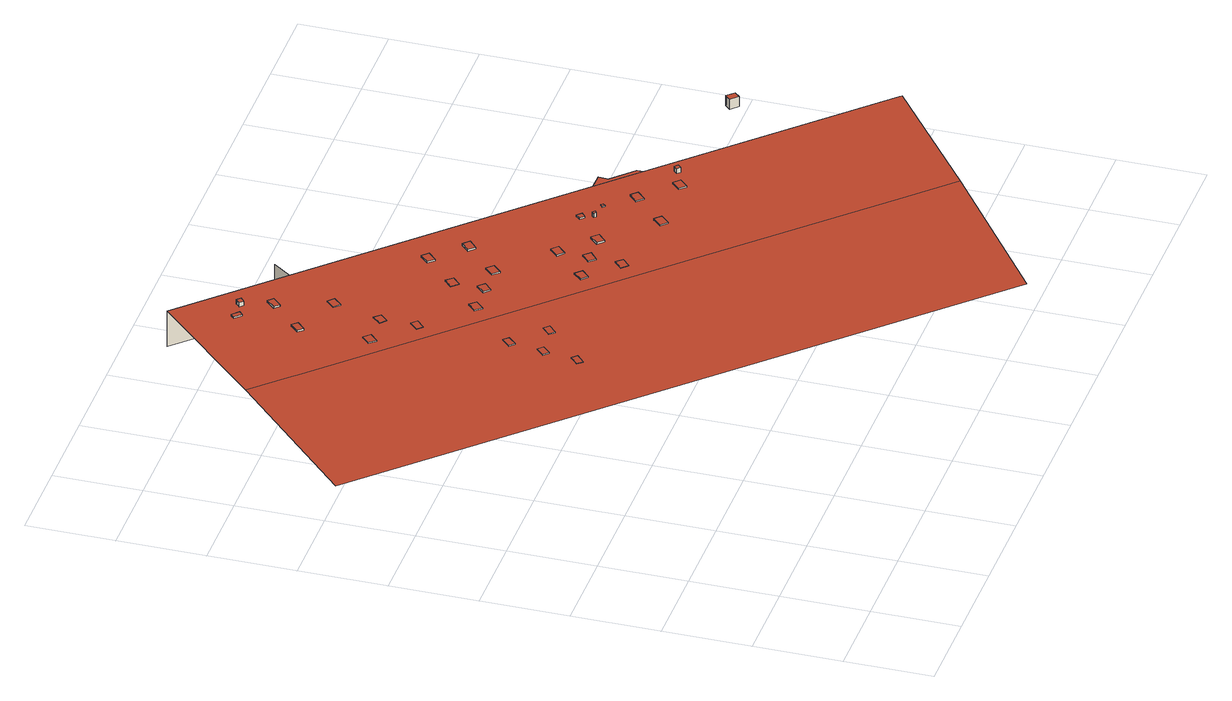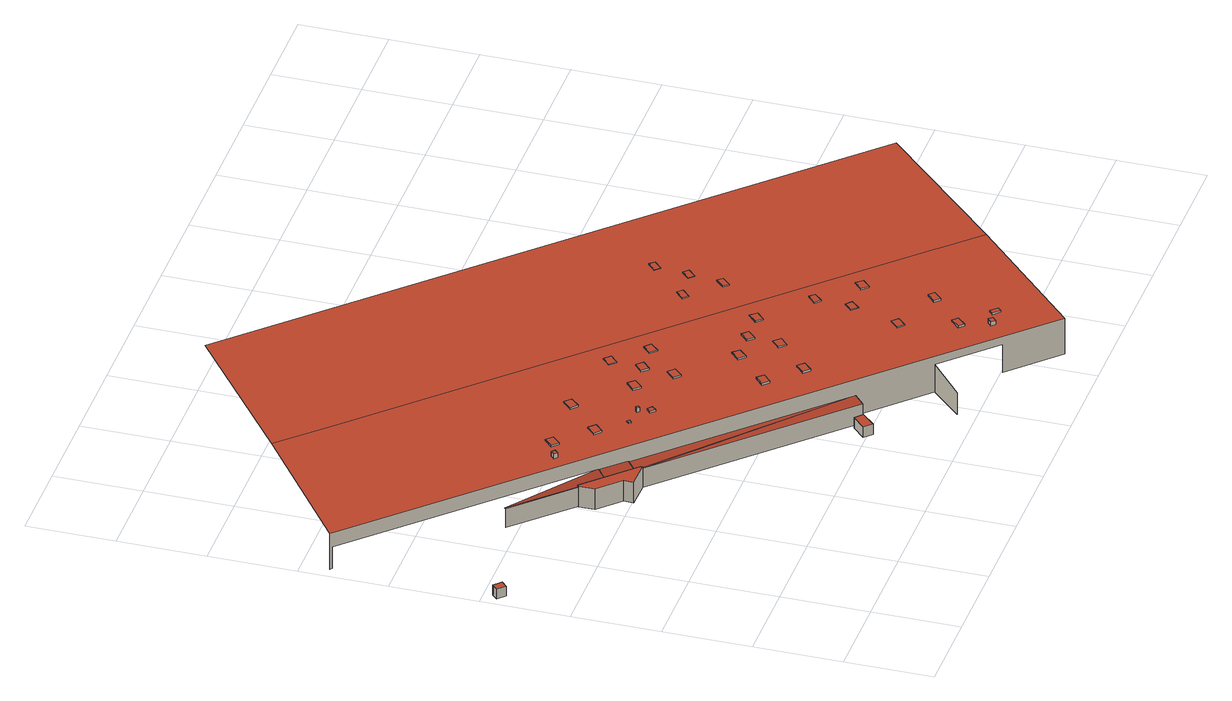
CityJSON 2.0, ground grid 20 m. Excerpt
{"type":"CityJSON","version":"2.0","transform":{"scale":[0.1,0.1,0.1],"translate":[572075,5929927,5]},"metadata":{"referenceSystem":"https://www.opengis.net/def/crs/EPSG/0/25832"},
"CityObjects":{
"building1":{"type":"Building","attributes":{"Grundfläche 2D":"14545.462781","Grundhöhe NN":"5.445"},"children":["building1-1","building1-2","building1-3","building1-4","building1-5","building1-6","building1-7","building1-8","building1-9","building1-10","building1-11","building1-12","building1-13","building1-14","building1-15","building1-16","building1-17","building1-18","building1-19","building1-20","building1-21","building1-22","building1-23","building1-24","building1-25","building1-26","building1-27","building1-28","building1-29","building1-30"],"geometry":[{"type":"MultiSurface","lod":"3","boundaries":[[[0,1,2,3,4,5,6,7,8]],[[9,10,11,12]],[[13,14,15,16]],[[0,8,7,6,5,4,3,17,18,19,20]],[[21,22,15,14]],[[14,13,21]],[[23,24,25,26,27,13,16,11,10,28,29,30,20,19,18,31,32]],[[33,34,13,27]],[[35,21,13,34]],[[36,33,27,26]],[[37,35,34,38]],[[39,21,35,37]],[[25,40,41,36,26]],[[25,24,40]],[[42,43,22,21,39]],[[36,41,44,45,46,38,34,33]],[[44,41,40]],[[47,48,42,39,37,38,46,49,50]],[[40,24,51,45,44]],[[42,48,52,43]],[[48,47,53,52]],[[54,50,49,46,45,55,56]],[[47,50,54,53]],[[45,51,55]],[[55,57,58,56]],[[51,57,55]]],"semantics":{"surfaces":[{"type":"RoofSurface"},{"type":"WallSurface"}],"values":[0,1,1,0,1,0,1,0,0,1,1,1,0,1,1,1,1,0,0,1,1,1,1,0,1,0]}}]},
"building1-1":{"type":"BuildingInstallation","parents":["building1"],"geometry":[{"type":"MultiSurface","lod":"3","boundaries":[[[59,60,61,62]],[[62,61,63,64]],[[59,62,64,65]],[[60,59,65,66]],[[61,60,66,63]]],"semantics":{"surfaces":[{"type":"RoofSurface"},{"type":"WallSurface"}],"values":[0,1,1,1,1]}}]},
"building1-2":{"type":"BuildingInstallation","parents":["building1"],"geometry":[{"type":"MultiSurface","lod":"3","boundaries":[[[67,68,69,70]],[[70,69,71,72]],[[67,70,72,73]],[[68,67,73,74]],[[69,68,74,71]]],"semantics":{"surfaces":[{"type":"RoofSurface"},{"type":"WallSurface"}],"values":[0,1,1,1,1]}}]},
"building1-3":{"type":"BuildingInstallation","parents":["building1"],"geometry":[{"type":"MultiSurface","lod":"3","boundaries":[[[75,76,77,78]],[[78,77,79,80]],[[75,78,80,81]],[[76,75,81,82]],[[77,76,82,79]]],"semantics":{"surfaces":[{"type":"RoofSurface"},{"type":"WallSurface"}],"values":[0,1,1,1,1]}}]},
"building1-4":{"type":"BuildingInstallation","parents":["building1"],"geometry":[{"type":"MultiSurface","lod":"3","boundaries":[[[83,84,85,86]],[[86,85,87,88]],[[83,86,88,89]],[[84,83,89,90]],[[85,84,90,87]]],"semantics":{"surfaces":[{"type":"RoofSurface"},{"type":"WallSurface"}],"values":[0,1,1,1,1]}}]},
"building1-5":{"type":"BuildingInstallation","parents":["building1"],"geometry":[{"type":"MultiSurface","lod":"3","boundaries":[[[91,92,93,94]],[[94,93,95,96]],[[91,94,96,97]],[[92,91,97,98]],[[93,92,98,95]]],"semantics":{"surfaces":[{"type":"RoofSurface"},{"type":"WallSurface"}],"values":[0,1,1,1,1]}}]},
"building1-6":{"type":"BuildingInstallation","parents":["building1"],"geometry":[{"type":"MultiSurface","lod":"3","boundaries":[[[99,100,101,102]],[[103,104,102,101]],[[99,102,104,105]],[[105,106,100,99]],[[101,100,106,103]]],"semantics":{"surfaces":[{"type":"RoofSurface"},{"type":"WallSurface"}],"values":[0,1,1,1,1]}}]},
"building1-7":{"type":"BuildingInstallation","parents":["building1"],"geometry":[{"type":"MultiSurface","lod":"3","boundaries":[[[107,108,109,110]],[[110,109,111,112]],[[107,110,112,113]],[[108,107,113,114]],[[109,108,114,111]]],"semantics":{"surfaces":[{"type":"RoofSurface"},{"type":"WallSurface"}],"values":[0,1,1,1,1]}}]},
"building1-8":{"type":"BuildingInstallation","parents":["building1"],"geometry":[{"type":"MultiSurface","lod":"3","boundaries":[[[115,116,117,118]],[[118,117,119,120]],[[115,118,120,121]],[[116,115,121,122]],[[117,116,122,119]]],"semantics":{"surfaces":[{"type":"RoofSurface"},{"type":"WallSurface"}],"values":[0,1,1,1,1]}}]},
"building1-9":{"type":"BuildingInstallation","parents":["building1"],"geometry":[{"type":"MultiSurface","lod":"3","boundaries":[[[123,124,125,126]],[[126,125,127,128]],[[123,126,128,129]],[[124,123,129,130]],[[125,124,130,127]]],"semantics":{"surfaces":[{"type":"RoofSurface"},{"type":"WallSurface"}],"values":[0,1,1,1,1]}}]},
"building1-10":{"type":"BuildingInstallation","parents":["building1"],"geometry":[{"type":"MultiSurface","lod":"3","boundaries":[[[131,132,133,134]],[[134,133,135,136]],[[131,134,136,137]],[[132,131,137,138]],[[133,132,138,135]]],"semantics":{"surfaces":[{"type":"RoofSurface"},{"type":"WallSurface"}],"values":[0,1,1,1,1]}}]},
"building1-11":{"type":"BuildingInstallation","parents":["building1"],"geometry":[{"type":"MultiSurface","lod":"3","boundaries":[[[139,140,141,142]],[[142,141,143,144]],[[144,145,139,142]],[[140,139,145,146]],[[146,143,141,140]]],"semantics":{"surfaces":[{"type":"RoofSurface"},{"type":"WallSurface"}],"values":[0,1,1,1,1]}}]},
"building1-12":{"type":"BuildingInstallation","parents":["building1"],"geometry":[{"type":"MultiSurface","lod":"3","boundaries":[[[147,148,149,150]],[[150,149,151,152]],[[147,150,152,153]],[[148,147,153,154]],[[149,148,154,151]]],"semantics":{"surfaces":[{"type":"RoofSurface"},{"type":"WallSurface"}],"values":[0,1,1,1,1]}}]},
"building1-13":{"type":"BuildingInstallation","parents":["building1"],"geometry":[{"type":"MultiSurface","lod":"3","boundaries":[[[155,156,157,158]],[[158,157,159,160]],[[155,158,160,161]],[[156,155,161,162]],[[157,156,162,159]]],"semantics":{"surfaces":[{"type":"RoofSurface"},{"type":"WallSurface"}],"values":[0,1,1,1,1]}}]},
"building1-14":{"type":"BuildingInstallation","parents":["building1"],"geometry":[{"type":"MultiSurface","lod":"3","boundaries":[[[163,164,165,166]],[[166,165,167,168]],[[163,166,168,169]],[[164,163,169,170]],[[165,164,170,167]]],"semantics":{"surfaces":[{"type":"RoofSurface"},{"type":"WallSurface"}],"values":[0,1,1,1,1]}}]},
"building1-15":{"type":"BuildingInstallation","parents":["building1"],"geometry":[{"type":"MultiSurface","lod":"3","boundaries":[[[171,172,173,174]],[[174,173,175,176]],[[171,174,176,177]],[[172,171,177,178]],[[173,172,178,175]]],"semantics":{"surfaces":[{"type":"RoofSurface"},{"type":"WallSurface"}],"values":[0,1,1,1,1]}}]},
"building1-16":{"type":"BuildingInstallation","parents":["building1"],"geometry":[{"type":"MultiSurface","lod":"3","boundaries":[[[179,180,181,182]],[[182,181,183,184]],[[179,182,184,185]],[[180,179,185,186]],[[181,180,186,183]]],"semantics":{"surfaces":[{"type":"RoofSurface"},{"type":"WallSurface"}],"values":[0,1,1,1,1]}}]},
"building1-17":{"type":"BuildingInstallation","parents":["building1"],"geometry":[{"type":"MultiSurface","lod":"3","boundaries":[[[187,188,189,190]],[[190,189,191,192]],[[187,190,192,193]],[[188,187,193,194]],[[189,188,194,191]]],"semantics":{"surfaces":[{"type":"RoofSurface"},{"type":"WallSurface"}],"values":[0,1,1,1,1]}}]},
"building1-18":{"type":"BuildingInstallation","parents":["building1"],"geometry":[{"type":"MultiSurface","lod":"3","boundaries":[[[195,196,197,198]],[[198,197,199,200]],[[195,198,200,201]],[[196,195,201,202]],[[197,196,202,199]]],"semantics":{"surfaces":[{"type":"RoofSurface"},{"type":"WallSurface"}],"values":[0,1,1,1,1]}}]},
"building1-19":{"type":"BuildingInstallation","parents":["building1"],"geometry":[{"type":"MultiSurface","lod":"3","boundaries":[[[203,204,205,206]],[[206,205,207,208]],[[203,206,208,209]],[[209,210,204,203]],[[210,207,205,204]]],"semantics":{"surfaces":[{"type":"RoofSurface"},{"type":"WallSurface"}],"values":[0,1,1,1,1]}}]},
"building1-20":{"type":"BuildingInstallation","parents":["building1"],"geometry":[{"type":"MultiSurface","lod":"3","boundaries":[[[211,212,213,214]],[[214,213,215,216]],[[211,214,216,217]],[[212,211,217,218]],[[213,212,218,215]]],"semantics":{"surfaces":[{"type":"RoofSurface"},{"type":"WallSurface"}],"values":[0,1,1,1,1]}}]},
"building1-21":{"type":"BuildingInstallation","parents":["building1"],"geometry":[{"type":"MultiSurface","lod":"3","boundaries":[[[219,220,221,222]],[[223,224,222,221]],[[224,225,219,222]],[[220,219,225,226]],[[221,220,226,223]]],"semantics":{"surfaces":[{"type":"RoofSurface"},{"type":"WallSurface"}],"values":[0,1,1,1,1]}}]},
"building1-22":{"type":"BuildingInstallation","parents":["building1"],"geometry":[{"type":"MultiSurface","lod":"3","boundaries":[[[227,228,229,230]],[[230,229,231,232]],[[227,230,232,233]],[[228,227,233,234]],[[229,228,234,231]]],"semantics":{"surfaces":[{"type":"RoofSurface"},{"type":"WallSurface"}],"values":[0,1,1,1,1]}}]},
"building1-23":{"type":"BuildingInstallation","parents":["building1"],"geometry":[{"type":"MultiSurface","lod":"3","boundaries":[[[235,236,237,238]],[[238,237,239,240]],[[235,238,240,241]],[[236,235,241,242]],[[237,236,242,239]]],"semantics":{"surfaces":[{"type":"RoofSurface"},{"type":"WallSurface"}],"values":[0,1,1,1,1]}}]},
"building1-24":{"type":"BuildingInstallation","parents":["building1"],"geometry":[{"type":"MultiSurface","lod":"3","boundaries":[[[243,244,245,246]],[[247,248,246,245]],[[248,249,243,246]],[[244,243,249,250]],[[245,244,250,247]]],"semantics":{"surfaces":[{"type":"RoofSurface"},{"type":"WallSurface"}],"values":[0,1,1,1,1]}}]},
"building1-25":{"type":"BuildingInstallation","parents":["building1"],"geometry":[{"type":"MultiSurface","lod":"3","boundaries":[[[251,252,253,254]],[[254,253,255,256]],[[251,254,256,257]],[[252,251,257,258]],[[253,252,258,255]]],"semantics":{"surfaces":[{"type":"RoofSurface"},{"type":"WallSurface"}],"values":[0,1,1,1,1]}}]},
"building1-26":{"type":"BuildingInstallation","parents":["building1"],"geometry":[{"type":"MultiSurface","lod":"3","boundaries":[[[259,260,261,262]],[[262,261,263,264]],[[259,262,264,265]],[[260,259,265,266]],[[261,260,266,263]]],"semantics":{"surfaces":[{"type":"RoofSurface"},{"type":"WallSurface"}],"values":[0,1,1,1,1]}}]},
"building1-27":{"type":"BuildingInstallation","parents":["building1"],"geometry":[{"type":"MultiSurface","lod":"3","boundaries":[[[267,268,269,270]],[[270,269,271,272]],[[267,270,272,273]],[[268,267,273,274]],[[269,268,274,271]]],"semantics":{"surfaces":[{"type":"RoofSurface"},{"type":"WallSurface"}],"values":[0,1,1,1,1]}}]},
"building1-28":{"type":"BuildingInstallation","parents":["building1"],"geometry":[{"type":"MultiSurface","lod":"3","boundaries":[[[275,276,277,278]],[[278,277,279,280]],[[275,278,280,281]],[[276,275,281,282]],[[277,276,282,279]]],"semantics":{"surfaces":[{"type":"RoofSurface"},{"type":"WallSurface"}],"values":[0,1,1,1,1]}}]},
"building1-29":{"type":"BuildingInstallation","parents":["building1"],"geometry":[{"type":"MultiSurface","lod":"3","boundaries":[[[283,284,285,286]],[[286,285,287,288]],[[283,286,288,289]],[[284,283,289,290]],[[285,284,290,287]]],"semantics":{"surfaces":[{"type":"RoofSurface"},{"type":"WallSurface"}],"values":[0,1,1,1,1]}}]},
"building1-30":{"type":"BuildingInstallation","parents":["building1"],"geometry":[{"type":"MultiSurface","lod":"3","boundaries":[[[291,292,293,294]],[[294,293,295,296]],[[291,294,296,297]],[[292,291,297,298]],[[293,292,298,295]]],"semantics":{"surfaces":[{"type":"RoofSurface"},{"type":"WallSurface"}],"values":[0,1,1,1,1]}}]},
"building2":{"type":"Building","attributes":{"Grundfläche 2D":"9.070132","Grundhöhe NN":"5.445"},"geometry":[{"type":"Solid","lod":"3","boundaries":[[[[299,300,301,302]],[[303,304,302,301]],[[304,305,299,302]],[[305,306,300,299]],[[306,303,301,300]],[[306,305,304,303]]]],"semantics":{"surfaces":[{"type":"RoofSurface"},{"type":"WallSurface"},{"type":"GroundSurface"}],"values":[[0,1,1,1,1,2]]}}]},
"building3":{"type":"Building","attributes":{"Grundfläche 2D":"3.813626","Grundhöhe NN":"5.333"},"geometry":[{"type":"Solid","lod":"3","boundaries":[[[[307,308,309,310]],[[311,312,310,309]],[[312,313,307,310]],[[313,314,308,307]],[[314,311,309,308]],[[314,313,312,311]]]],"semantics":{"surfaces":[{"type":"RoofSurface"},{"type":"WallSurface"},{"type":"GroundSurface"}],"values":[[0,1,1,1,1,2]]}}]}
},
"vertices":[
[291,1461,100],[3,1177,94],[1162,5,94],[1489,250,100],[1401,339,100],[1387,353,100],[1041,703,100],[378,1372,100],[369,1382,100],[828,1559,58],[759,1489,74],[759,1489,4],[828,1559,4],[892,1355,54],[916,1378,52],[916,1378,4],[892,1355,4],[1773,463,94],[1774,463,94],[1770,467,94],[542,1709,94],[1285,1005,52],[1285,1005,4],[1770,467,58],[1323,919,58],[1323,919,57],[1274,969,57],[1274,969,54],[646,1604,74],[646,1604,4],[542,1709,4],[1774,463,4],[1770,467,4],[1295,989,52],[1284,1000,52],[1287,1003,52],[1295,989,53],[1287,1003,56],[1284,1000,56],[1285,1005,56],[1331,926,56],[1344,940,52],[1347,1004,56],[1347,1004,4],[1344,940,51],[1391,893,51],[1391,893,56],[1395,933,56],[1346,981,56],[1393,895,56],[1395,897,56],[1511,769,51],[1346,981,4],[1395,933,4],[1395,897,4],[1393,895,51],[1393,895,4],[1514,772,51],[1514,772,4],
[591,823,99],[601,812,99],[620,830,99],[609,841,99],[620,830,97],[609,841,97],[591,823,97],[601,812,97],
[619,919,100],[601,901,100],[612,890,100],[630,908,100],[612,890,98],[630,908,98],[619,919,98],[601,901,98],
[631,998,101],[612,979,101],[623,968,101],[641,987,101],[623,968,99],[641,987,99],[631,998,99],[612,979,99],
[554,1283,102],[536,1265,102],[549,1251,102],[568,1269,102],[549,1251,100],[568,1269,99],[554,1283,99],[536,1265,100],
[698,929,101],[679,911,101],[690,900,101],[709,918,101],[690,900,99],[709,918,99],[698,929,99],[679,911,99],
[556,1441,102],[537,1422,102],[548,1411,102],[567,1429,102],[548,1411,98],[567,1429,97],[556,1441,97],[537,1422,98],
[646,1190,102],[634,1201,102],[616,1183,102],[627,1172,102],[616,1183,100],[627,1172,100],[646,1190,99],[634,1201,99],
[618,1265,100],[631,1253,100],[648,1271,100],[635,1284,100],[648,1271,98],[635,1284,98],[618,1265,99],[631,1253,99],
[559,1574,100],[552,1566,100],[566,1552,100],[574,1560,100],[566,1552,96],[574,1560,95],[559,1574,96],[552,1566,96],
[751,1091,102],[738,1105,102],[719,1087,102],[732,1073,102],[719,1087,100],[732,1073,100],[751,1091,99],[738,1105,99],
[599,1568,106],[606,1560,106],[616,1569,106],[608,1577,106],[616,1569,95],[608,1577,95],[599,1568,95],[606,1560,95],
[632,1516,100],[613,1497,100],[624,1486,100],[643,1505,100],[624,1486,96],[643,1505,95],[632,1516,95],[613,1497,96],
[650,1377,99],[663,1364,99],[681,1383,99],[668,1395,99],[681,1383,96],[668,1395,96],[650,1377,97],[663,1364,97],
[823,1094,102],[810,1108,102],[792,1090,102],[805,1077,102],[792,1090,99],[805,1077,99],[823,1094,98],[810,1108,98],
[814,1180,100],[795,1162,100],[809,1148,100],[827,1165,100],[809,1148,98],[827,1165,97],[814,1180,97],[795,1162,98],
[897,907,102],[911,894,102],[929,912,102],[915,926,102],[929,912,99],[915,926,99],[897,907,100],[911,894,100],
[896,1097,101],[882,1111,101],[864,1092,101],[877,1078,101],[864,1092,98],[877,1078,98],[896,1097,97],[882,1111,97],
[983,857,101],[964,839,101],[978,825,101],[996,843,101],[978,825,100],[996,843,99],[983,857,99],[964,839,100],
[987,929,102],[968,911,102],[981,898,102],[1000,915,102],[981,898,99],[1000,915,98],[987,929,98],[968,911,99],
[903,1242,100],[890,1255,100],[871,1237,100],[884,1223,100],[871,1237,96],[884,1223,96],[903,1242,95],[890,1255,95],
[991,1001,101],[972,982,101],[986,969,101],[1005,988,101],[986,969,98],[1005,988,97],[991,1001,97],[972,982,98],
[972,1172,100],[958,1186,100],[939,1168,100],[952,1154,100],[939,1168,96],[952,1154,96],[972,1172,95],[958,1186,95],
[1058,933,102],[1040,915,102],[1053,901,102],[1072,919,102],[1053,901,98],[1072,919,97],[1058,933,97],[1040,915,98],
[1164,826,101],[1145,806,101],[1159,793,101],[1178,813,101],[1159,793,98],[1178,813,97],[1164,826,97],[1145,806,98],
[1132,987,100],[1123,977,100],[1132,968,100],[1142,977,100],[1132,968,96],[1142,977,96],[1132,987,96],[1123,977,96],
[1143,946,107],[1148,950,107],[1143,955,107],[1138,951,107],[1143,955,96],[1138,951,96],[1143,946,96],[1148,950,96],
[1187,940,98],[1192,946,98],[1188,950,98],[1182,945,98],[1188,950,95],[1182,945,95],[1187,940,95],[1192,946,95],
[1240,901,99],[1221,883,99],[1235,869,99],[1254,888,99],[1235,869,96],[1254,888,95],[1240,901,95],[1221,883,96],
[1292,810,99],[1306,796,99],[1325,815,99],[1311,829,99],[1325,815,95],[1311,829,95],[1292,810,96],[1306,796,96],
[1366,833,107],[1359,840,107],[1351,832,107],[1358,825,107],[1351,832,95],[1358,825,95],[1366,833,95],[1359,840,95],
[969,1395,31],[952,1411,31],[924,1381,31],[940,1366,31],[924,1381,4],[940,1366,4],[969,1395,4],[952,1411,4],
[1779,832,28],[1764,848,28],[1751,836,28],[1767,820,28],[1751,836,3],[1767,820,3],[1779,832,3],[1764,848,3]
]}
